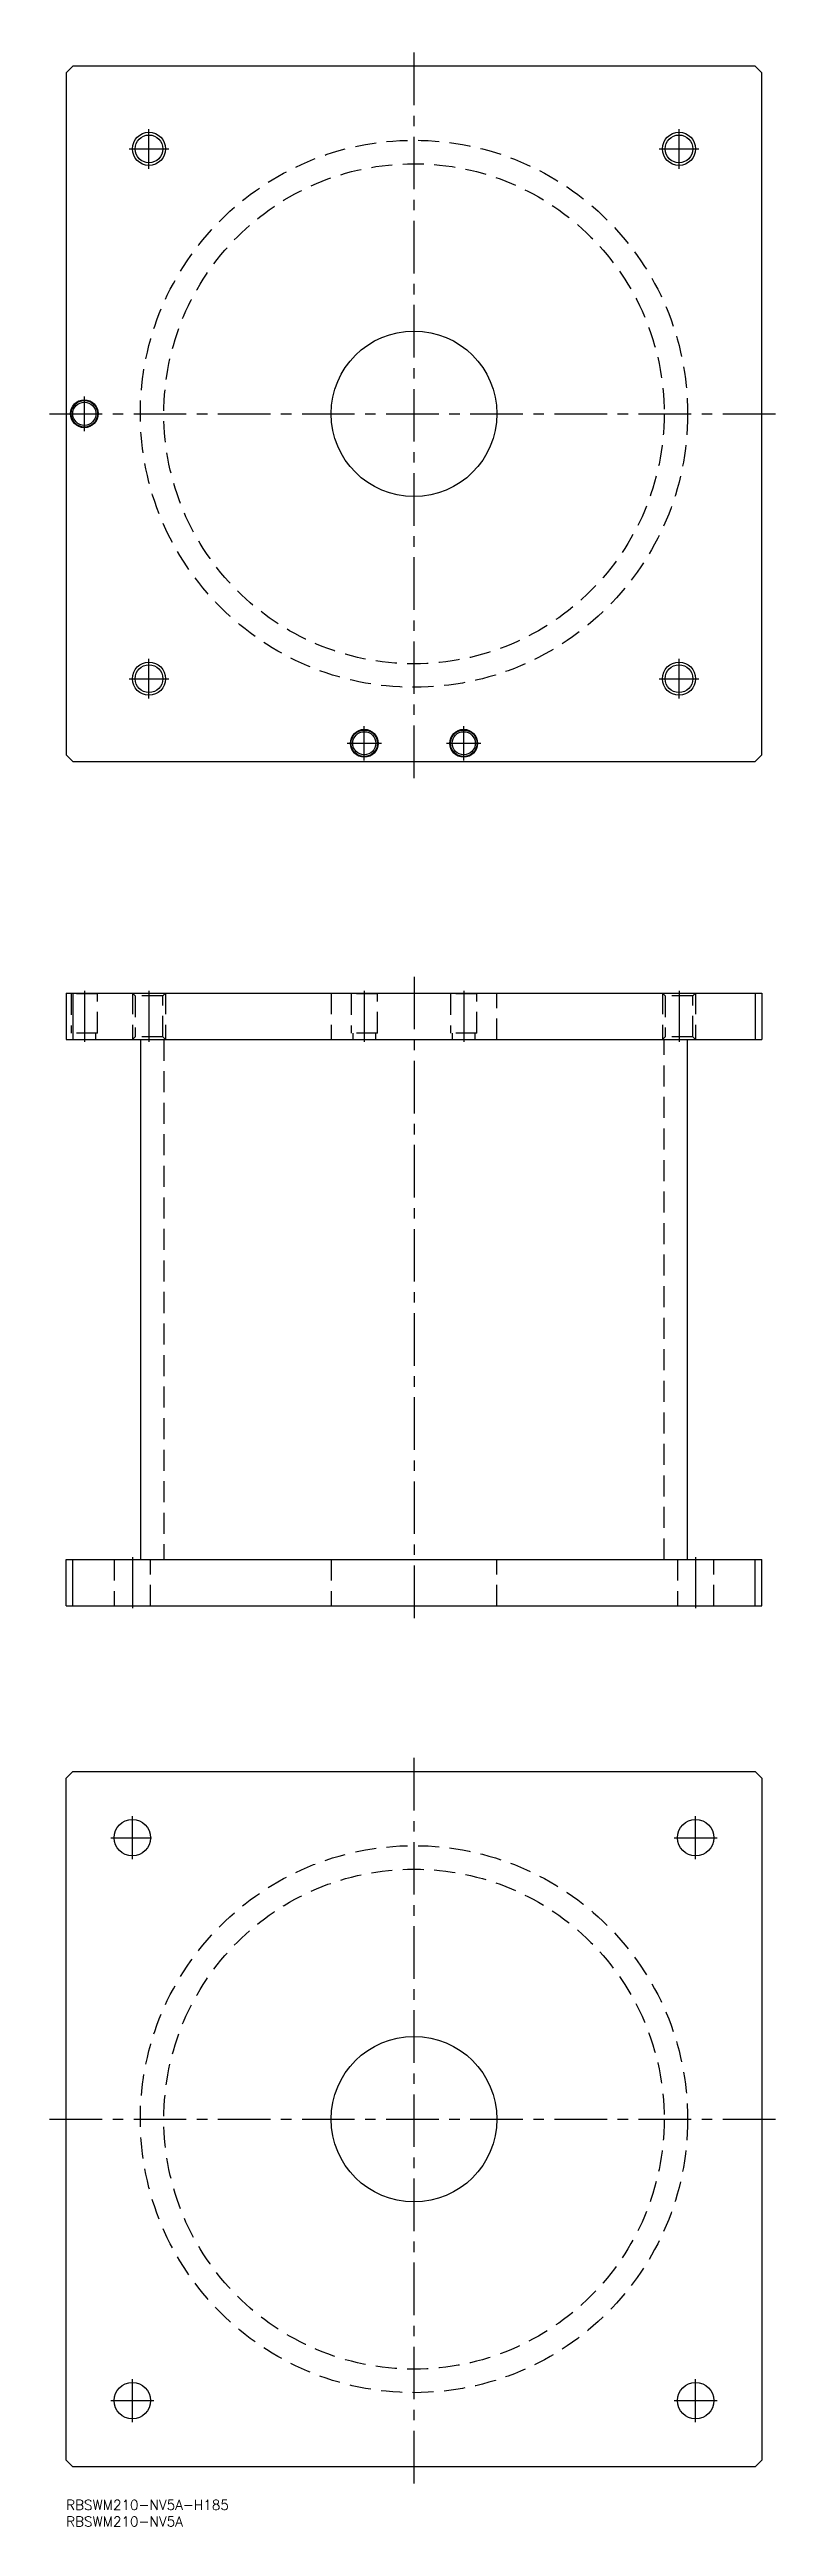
# Model space of a CAD drawing. Extents: x -5 to 215, y -8 to 740.
import ezdxf

# ---------------------------------------------------------------- set-up
doc = ezdxf.new("R2010")
doc.units = 0
doc.header["$LTSCALE"] = 0.5
doc.linetypes.add('CENTER', pattern=[50.8, 31.75, -6.35, 6.35, -6.35])
doc.linetypes.add('DASHED', pattern=[19.05, 12.7, -6.35])
for name, color, linetype in [('MSM_CENTER', 1, 'CENTER'), ('MSM_CONTINUOUS', 7, 'CONTINUOUS'), ('MSM_DASHED', 4, 'DASHED'), ('MSM_NARROW', 5, 'CONTINUOUS'), ('MSM_PART_NUMBER', 7, 'CONTINUOUS')]:
    doc.layers.add(name, color=color, linetype=linetype)
doc.styles.get("Standard").update_dxf_attribs({"font": 'txt.shx', "height": 3, "bigfont": 'bigfont.shx'})

msp = doc.modelspace()

# ---------------------------------------------------------------- linework, layer by layer
at = {"layer": 'MSM_CENTER'}
for p, q in [((105, 520), (105, 740)), ((25, 704), (25, 716)), ((185, 704), (185, 716)), ((19, 710), (31, 710)), ((179, 710), (191, 710)), ((-5, 630), (215, 630)), ((5.5, 624.8), (5.5, 635.2)), ((25, 544), (25, 556)), ((185, 544), (185, 556)), ((19, 550), (31, 550)), ((179, 550), (191, 550)), ((90, 525.3), (90, 535.7)), ((120, 525.3), (120, 535.7)), ((84.8, 530.5), (95.2, 530.5)), ((114.8, 530.5), (125.2, 530.5)), ((105, 460), (105, 265)), ((5.5, 455.7), (5.5, 440.3)), ((25, 455.7), (25, 440.3)), ((90, 455.7), (90, 440.3)), ((120, 455.7), (120, 440.3)), ((185, 455.7), (185, 440.3)), ((20, 284.7), (20, 269.3)), ((190, 284.7), (190, 269.3)), ((105, 5), (105, 225)), ((20, 193.5), (20, 206.5)), ((190, 193.5), (190, 206.5)), ((13.5, 200), (25.775, 200)), ((183.5, 200), (196.5, 200)), ((-5, 115), (215, 115)), ((13.5, 30), (26.5, 30)), ((20, 23.5), (20, 36.5)), ((183.5, 30), (196.5, 30)), ((190, 23.5), (190, 36.5))]:
    msp.add_line(p, q, dxfattribs=at)
at = {"layer": 'MSM_CONTINUOUS'}
for p, q in [((2, 735), (0, 733)), ((208, 735), (2, 735)), ((210, 733), (208, 735)), ((0, 733), (0, 527)), ((210, 527), (210, 733)), ((0, 527), (2, 525)), ((2, 525), (208, 525)), ((208, 525), (210, 527)), ((0, 455), (210, 455)), ((0, 455), (0, 441)), ((2, 455), (2, 441)), ((208, 455), (208, 441)), ((210, 455), (210, 441)), ((0, 441), (210, 441)), ((22.4, 441), (22.4, 284)), ((187.6, 284), (187.6, 441)), ((0, 270), (0, 284)), ((0, 284), (210, 284)), ((2, 270), (2, 284)), ((208, 270), (208, 284)), ((210, 270), (210, 284)), ((0, 270), (210, 270)), ((0, 218), (2, 220)), ((0, 12), (0, 218)), ((2, 220), (208, 220)), ((208, 220), (210, 218)), ((210, 218), (210, 12)), ((2, 10), (0, 12)), ((208, 10), (2, 10)), ((210, 12), (208, 10))]:
    msp.add_line(p, q, dxfattribs=at)
for centre, radius in [((25, 710), 4.188), ((185, 710), 4.188), ((105, 630), 25), ((5.5, 630), 4.2), ((5.5, 630), 4), ((5.5, 630), 3.5), ((25, 550), 4.188), ((185, 550), 4.188), ((90, 530.5), 4.2), ((90, 530.5), 4), ((90, 530.5), 3.5), ((120, 530.5), 4.2), ((120, 530.5), 4), ((120, 530.5), 3.5), ((20, 200), 5.5), ((190, 200), 5.5), ((105, 115), 25), ((20, 30), 5.5), ((190, 30), 5.5)]:
    msp.add_circle(centre, radius, dxfattribs=at)
at = {"layer": 'MSM_DASHED'}
for p, q in [((1.3, 455), (1.5, 454.8)), ((1.5, 454.8), (1.5, 443)), ((9.5, 454.8), (1.5, 454.8)), ((9.5, 454.8), (9.7, 455)), ((9.5, 443), (9.5, 454.8)), ((20, 455), (20.812, 454.188)), ((20, 455), (20, 441)), ((20.812, 454.188), (20.812, 441.812)), ((29.188, 454.188), (20.812, 454.188)), ((29.188, 454.188), (30, 455)), ((29.188, 441.812), (29.188, 454.188)), ((30, 455), (30, 441)), ((80, 455), (80, 441)), ((85.8, 455), (86, 454.8)), ((86, 454.8), (86, 443)), ((94, 454.8), (86, 454.8)), ((94, 454.8), (94.2, 455)), ((94, 443), (94, 454.8)), ((115.8, 455), (116, 454.8)), ((116, 454.8), (116, 443)), ((124, 454.8), (116, 454.8)), ((124, 454.8), (124.2, 455)), ((124, 443), (124, 454.8)), ((130, 441), (130, 455)), ((180, 455), (180.812, 454.188)), ((180, 455), (180, 441)), ((180.812, 454.188), (180.812, 441.812)), ((189.188, 454.188), (180.812, 454.188)), ((189.188, 454.188), (190, 455)), ((189.188, 441.812), (189.188, 454.188)), ((190, 455), (190, 441)), ((9.5, 443), (1.5, 443)), ((9, 441), (9, 443)), ((20.812, 441.812), (20, 441)), ((29.188, 441.812), (20.812, 441.812)), ((30, 441), (29.188, 441.812)), ((94, 443), (86, 443)), ((86.5, 443), (86.5, 441)), ((93.5, 441), (93.5, 443)), ((124, 443), (116, 443)), ((116.5, 443), (116.5, 441)), ((123.5, 441), (123.5, 443)), ((180.812, 441.812), (180, 441)), ((189.188, 441.812), (180.812, 441.812)), ((190, 441), (189.188, 441.812)), ((29.5, 441), (29.5, 284)), ((180.5, 284), (180.5, 441)), ((14.5, 284), (14.5, 270)), ((25.5, 270), (25.5, 284)), ((80, 284), (80, 270)), ((130, 270), (130, 284)), ((184.5, 284), (184.5, 270)), ((195.5, 270), (195.5, 284))]:
    msp.add_line(p, q, dxfattribs=at)
for centre, radius in [((105, 630), 82.6), ((105, 630), 75.5), ((105, 115), 82.6), ((105, 115), 75.5)]:
    msp.add_circle(centre, radius, dxfattribs=at)
at = {"layer": 'MSM_NARROW'}
for centre in [(25, 710), (185, 710), (25, 550), (185, 550)]:
    msp.add_circle(centre, 5, dxfattribs=at)

# ---------------------------------------------------------------- texts
at = {"layer": 'MSM_PART_NUMBER'}
for s, p in [('RBSWM210-NV5A-H185', (0, -3)), ('RBSWM210-NV5A', (0, -8))]:
    msp.add_text(s, height=3, dxfattribs=at).set_placement(p)

doc.saveas('drawing.dxf')
